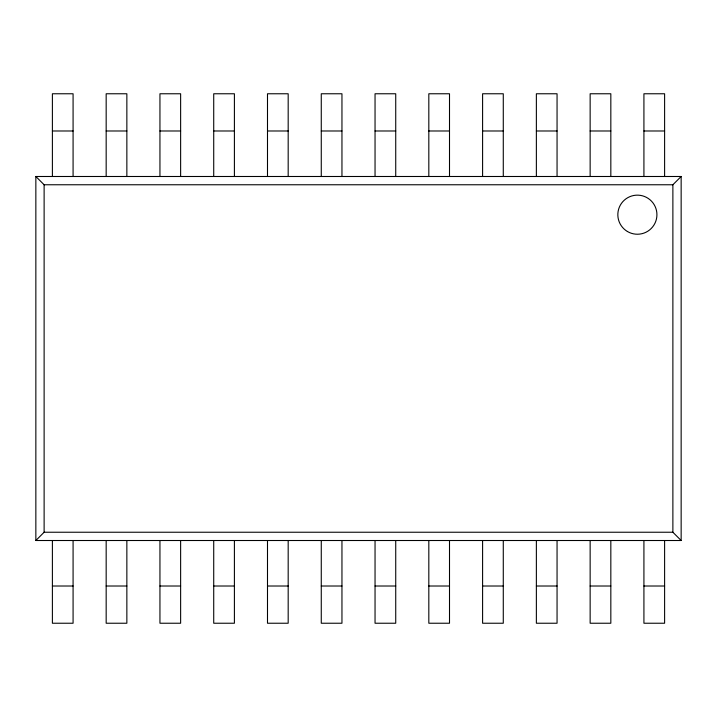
<?xml version="1.0" encoding="UTF-8"?>
<svg xmlns="http://www.w3.org/2000/svg" width="717" height="717" viewBox="0 0 717 717"><rect width="100%" height="100%" fill="white"/><g stroke="black" fill="none" stroke-linecap="round" stroke-linejoin="round"><path stroke-width="1.08" d="M35.85 540.51L44.122 532.238L672.878 532.238L681.15 540.51L681.15 176.49L35.85 176.49L35.85 540.51L681.15 540.51M35.85 176.49L44.122 184.762L672.878 184.762L681.15 176.49M52.395 130.987L73.08 130.987M106.17 130.987L126.855 130.987M159.945 130.987L180.63 130.987M213.72 130.987L234.405 130.987M267.495 130.987L288.18 130.987M321.27 130.987L341.955 130.987M375.045 130.987L395.73 130.987M428.82 130.987L449.505 130.987M482.595 130.987L503.28 130.987M536.37 130.987L557.055 130.987M590.145 130.987L610.83 130.987M643.92 130.987L664.605 130.987M52.395 586.013L73.08 586.013M106.17 586.013L126.855 586.013M159.945 586.013L180.63 586.013M213.72 586.013L234.405 586.013M267.495 586.013L288.18 586.013M321.27 586.013L341.955 586.013M375.045 586.013L395.73 586.013M428.82 586.013L449.505 586.013M482.595 586.013L503.28 586.013M536.37 586.013L557.055 586.013M590.145 586.013L610.83 586.013M643.92 586.013L664.605 586.013M672.878 184.762L672.878 532.238M664.605 176.49L664.605 93.766L643.92 93.766L643.92 176.49M664.605 540.51L664.605 623.234L643.92 623.234L643.92 540.51M610.83 176.49L610.83 93.766L590.145 93.766L590.145 176.49M610.83 540.51L610.83 623.234L590.145 623.234L590.145 540.51M557.055 176.49L557.055 93.766L536.37 93.766L536.37 176.49M557.055 540.51L557.055 623.234L536.37 623.234L536.37 540.51M503.28 176.49L503.28 93.766L482.595 93.766L482.595 176.49M503.28 540.51L503.28 623.234L482.595 623.234L482.595 540.51M449.505 176.49L449.505 93.766L428.82 93.766L428.82 176.49M449.505 540.51L449.505 623.234L428.82 623.234L428.82 540.51M395.73 176.49L395.73 93.766L375.045 93.766L375.045 176.49M395.73 540.51L395.73 623.234L375.045 623.234L375.045 540.51M341.955 176.49L341.955 93.766L321.27 93.766L321.27 176.49M341.955 540.51L341.955 623.234L321.27 623.234L321.27 540.51M288.18 176.49L288.18 93.766L267.495 93.766L267.495 176.49M288.18 540.51L288.18 623.234L267.495 623.234L267.495 540.51M234.405 176.49L234.405 93.766L213.72 93.766L213.72 176.49M234.405 540.51L234.405 623.234L213.72 623.234L213.72 540.51M180.63 176.49L180.63 93.766L159.945 93.766L159.945 176.49M180.63 540.51L180.63 623.234L159.945 623.234L159.945 540.51M126.855 176.49L126.855 93.766L106.17 93.766L106.17 176.49M126.855 540.51L126.855 623.234L106.17 623.234L106.17 540.51M73.08 176.49L73.08 93.766L52.395 93.766L52.395 176.49M73.08 540.51L73.08 623.234L52.395 623.234L52.395 540.51M44.122 184.762L44.122 532.238M627.402 231.492A19.538 19.538 0 0 0 656.924 214.93A19.538 19.538 0 0 0 627.814 197.65A19.538 19.538 0 0 0 627.402 231.492"/></g></svg>
